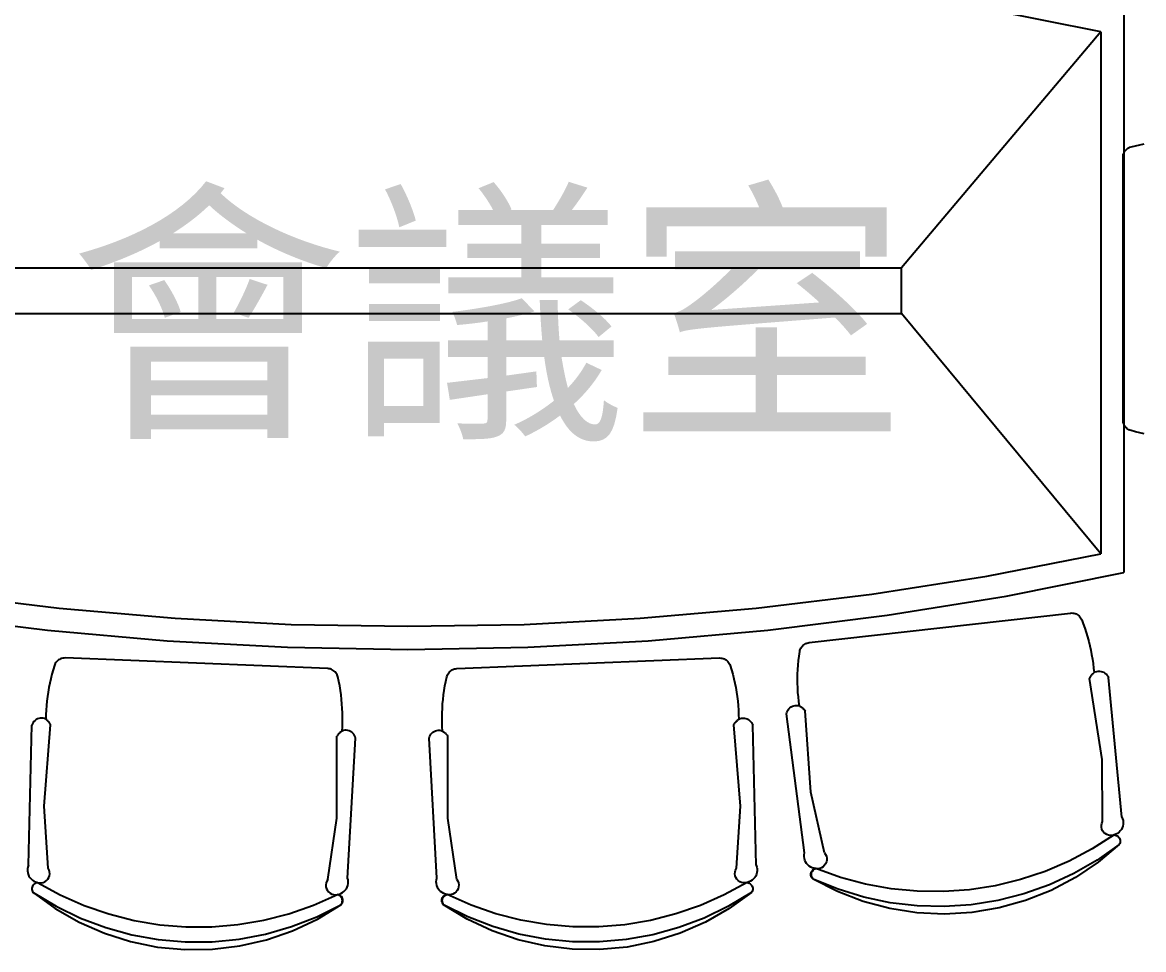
# Model space of a CAD drawing. Header units: centimetres. Extents: x 1966 to 8787, y 7398 to 12383.
# Drawn here: x 7991.4 to 8188.6, y 9261 to 9424.1 of the extents above; entities that cross this region are included whole.
import ezdxf

# ---------------------------------------------------------------- set-up
doc = ezdxf.new("R2010")
doc.units = ezdxf.units.CM
doc.styles.get("Standard").update_dxf_attribs({"font": 'arial.ttf', "height": 10})

msp = doc.modelspace()

# ---------------------------------------------------------------- linework, layer by layer
for p, q in [((8181.07, 9422.45), (8160.98, 9426.4)), ((8185.12, 9425.72), (8185.12, 9327.33)), ((8181.07, 9422.45), (8146, 9380.92)), ((8181.07, 9422.45), (8181.07, 9330.6)), ((8185.13, 9401.17), (8185.23, 9401.36)), ((8185.23, 9401.36), (8185.35, 9401.53)), ((8185.35, 9401.53), (8185.48, 9401.68)), ((8185.48, 9401.68), (8185.63, 9401.82)), ((8185.63, 9401.82), (8185.8, 9401.95)), ((8185.8, 9401.95), (8185.98, 9402.05)), ((8185.98, 9402.05), (8186.17, 9402.14)), ((8186.17, 9402.14), (8186.36, 9402.21)), ((8186.36, 9402.21), (8187.13, 9402.4)), ((8187.13, 9402.4), (8187.91, 9402.58)), ((8187.91, 9402.58), (8188.69, 9402.74)), ((8184.96, 9400.37), (8184.97, 9400.58)), ((8184.96, 9354.13), (8184.96, 9400.37)), ((8184.97, 9400.58), (8185, 9400.78)), ((8185, 9400.78), (8185.06, 9400.98)), ((8185.06, 9400.98), (8185.13, 9401.17)), ((7971.84, 9380.92), (8146, 9380.92)), ((8146, 9372.92), (8146, 9380.92)), ((7971.84, 9372.92), (8146, 9372.92)), ((8181.07, 9330.6), (8146, 9372.92)), ((8184.97, 9353.92), (8184.96, 9354.13)), ((8185, 9353.72), (8184.97, 9353.92)), ((8185.06, 9353.52), (8185, 9353.72)), ((8185.13, 9353.33), (8185.06, 9353.52)), ((8185.23, 9353.14), (8185.13, 9353.33)), ((8185.35, 9352.97), (8185.23, 9353.14)), ((8185.48, 9352.82), (8185.35, 9352.97)), ((8185.63, 9352.67), (8185.48, 9352.82)), ((8185.8, 9352.55), (8185.63, 9352.67)), ((8185.98, 9352.44), (8185.8, 9352.55)), ((8186.17, 9352.36), (8185.98, 9352.44)), ((8186.36, 9352.29), (8186.17, 9352.36)), ((8187.13, 9352.1), (8186.36, 9352.29)), ((8187.91, 9351.92), (8187.13, 9352.1)), ((8188.69, 9351.76), (8187.91, 9351.92)), ((8160.97, 9326.72), (8181.07, 9330.6)), ((8140.75, 9323.54), (8160.97, 9326.72)), ((8164.37, 9323.21), (8185.12, 9327.33)), ((7977.49, 9323.54), (7997.82, 9321.07)), ((8120.43, 9321.07), (8140.75, 9323.54)), ((8143.48, 9319.84), (8164.37, 9323.21)), ((7997.82, 9321.07), (8018.21, 9319.3)), ((8100.03, 9319.3), (8120.43, 9321.07)), ((7974.77, 9319.84), (7995.76, 9317.21)), ((8018.21, 9319.3), (8038.65, 9318.23)), ((8079.59, 9318.23), (8100.03, 9319.3)), ((8122.48, 9317.21), (8143.48, 9319.84)), ((8129.75, 9315.03), (8175.7, 9320.22)), ((8175.7, 9320.22), (8175.91, 9320.23)), ((8175.91, 9320.23), (8176.11, 9320.22)), ((8176.11, 9320.22), (8176.32, 9320.19)), ((8176.32, 9320.19), (8176.52, 9320.13)), ((8176.52, 9320.13), (8176.71, 9320.06)), ((8176.71, 9320.06), (8176.89, 9319.96)), ((8176.89, 9319.96), (8177.06, 9319.85)), ((8177.06, 9319.85), (8177.22, 9319.71)), ((8177.22, 9319.71), (8177.36, 9319.56)), ((8177.36, 9319.56), (8177.49, 9319.4)), ((8177.49, 9319.4), (8177.59, 9319.22)), ((8177.59, 9319.22), (8177.68, 9319.03)), ((8177.68, 9319.03), (8177.96, 9318.29)), ((7995.76, 9317.21), (8016.84, 9315.33)), ((8038.65, 9318.23), (8059.12, 9317.88)), ((8059.12, 9317.88), (8079.59, 9318.23)), ((8101.41, 9315.33), (8122.48, 9317.21)), ((8177.96, 9318.29), (8178.23, 9317.53)), ((8178.23, 9317.53), (8178.48, 9316.77)), ((8178.48, 9316.77), (8178.7, 9316.01)), ((8016.84, 9315.33), (8037.97, 9314.2)), ((8080.28, 9314.2), (8101.41, 9315.33)), ((8128.5, 9314.36), (8128.64, 9314.52)), ((8128.64, 9314.52), (8128.8, 9314.65)), ((8128.8, 9314.65), (8128.97, 9314.77)), ((8128.97, 9314.77), (8129.15, 9314.87)), ((8129.15, 9314.87), (8129.34, 9314.94)), ((8129.34, 9314.94), (8129.54, 9315)), ((8129.54, 9315), (8129.75, 9315.03)), ((8178.7, 9316.01), (8178.91, 9315.24)), ((8178.91, 9315.24), (8179.11, 9314.47)), ((8179.11, 9314.47), (8179.28, 9313.69)), ((8037.97, 9314.2), (8059.12, 9313.83)), ((8059.12, 9313.83), (8080.28, 9314.2)), ((8127.88, 9311.85), (8127.97, 9312.64)), ((8127.97, 9312.64), (8128.08, 9313.43)), ((8128.08, 9313.43), (8128.12, 9313.63)), ((8128.12, 9313.63), (8128.19, 9313.83)), ((8128.19, 9313.83), (8128.27, 9314.02)), ((8128.27, 9314.02), (8128.38, 9314.2)), ((8128.38, 9314.2), (8128.5, 9314.36)), ((8179.28, 9313.69), (8179.43, 9312.9)), ((8179.43, 9312.9), (8179.57, 9312.12)), ((7996.97, 9310.98), (7996.74, 9310.21)), ((7997.05, 9311.17), (7996.97, 9310.98)), ((7997.14, 9311.36), (7997.05, 9311.17)), ((7997.25, 9311.53), (7997.14, 9311.36)), ((7997.38, 9311.69), (7997.25, 9311.53)), ((7997.53, 9311.83), (7997.38, 9311.69)), ((7997.69, 9311.96), (7997.53, 9311.83)), ((7997.87, 9312.07), (7997.69, 9311.96)), ((7998.05, 9312.16), (7997.87, 9312.07)), ((7998.25, 9312.23), (7998.05, 9312.16)), ((7998.45, 9312.28), (7998.25, 9312.23)), ((7998.66, 9312.3), (7998.45, 9312.28)), ((7998.86, 9312.31), (7998.66, 9312.3)), ((8045.07, 9310.45), (7998.86, 9312.31)), ((8067.77, 9310.45), (8113.97, 9312.31)), ((8113.97, 9312.31), (8114.18, 9312.3)), ((8114.18, 9312.3), (8114.39, 9312.28)), ((8114.39, 9312.28), (8114.59, 9312.23)), ((8114.59, 9312.23), (8114.78, 9312.16)), ((8114.78, 9312.16), (8114.97, 9312.07)), ((8114.97, 9312.07), (8115.14, 9311.96)), ((8115.14, 9311.96), (8115.31, 9311.83)), ((8115.31, 9311.83), (8115.45, 9311.69)), ((8115.45, 9311.69), (8115.58, 9311.53)), ((8115.58, 9311.53), (8115.7, 9311.36)), ((8115.7, 9311.36), (8115.79, 9311.17)), ((8115.79, 9311.17), (8115.86, 9310.98)), ((8115.86, 9310.98), (8116.09, 9310.21)), ((8127.76, 9310.26), (8127.81, 9311.05)), ((8127.81, 9311.05), (8127.88, 9311.85)), ((8179.57, 9312.12), (8179.68, 9311.33)), ((8179.68, 9311.33), (8179.78, 9310.54)), ((8179.78, 9310.54), (8179.85, 9309.74)), ((7996.34, 9308.67), (7996.17, 9307.89)), ((7996.53, 9309.44), (7996.34, 9308.67)), ((7996.74, 9310.21), (7996.53, 9309.44)), ((8045.27, 9310.43), (8045.07, 9310.45)), ((8045.48, 9310.39), (8045.27, 9310.43)), ((8045.67, 9310.32), (8045.48, 9310.39)), ((8045.86, 9310.24), (8045.67, 9310.32)), ((8046.04, 9310.14), (8045.86, 9310.24)), ((8046.21, 9310.01), (8046.04, 9310.14)), ((8046.36, 9309.87), (8046.21, 9310.01)), ((8046.49, 9309.71), (8046.36, 9309.87)), ((8046.61, 9309.54), (8046.49, 9309.71)), ((8046.71, 9309.36), (8046.61, 9309.54)), ((8046.79, 9309.17), (8046.71, 9309.36)), ((8046.84, 9308.97), (8046.79, 9309.17)), ((8047.01, 9308.19), (8046.84, 9308.97)), ((8065.82, 9308.19), (8065.99, 9308.97)), ((8065.99, 9308.97), (8066.05, 9309.17)), ((8066.05, 9309.17), (8066.13, 9309.36)), ((8066.13, 9309.36), (8066.22, 9309.54)), ((8066.22, 9309.54), (8066.34, 9309.71)), ((8066.34, 9309.71), (8066.48, 9309.87)), ((8066.48, 9309.87), (8066.63, 9310.01)), ((8066.63, 9310.01), (8066.8, 9310.14)), ((8066.8, 9310.14), (8066.97, 9310.24)), ((8066.97, 9310.24), (8067.16, 9310.32)), ((8067.16, 9310.32), (8067.36, 9310.39)), ((8067.36, 9310.39), (8067.56, 9310.43)), ((8067.56, 9310.43), (8067.77, 9310.45)), ((8116.09, 9310.21), (8116.3, 9309.44)), ((8116.3, 9309.44), (8116.49, 9308.67)), ((8116.49, 9308.67), (8116.67, 9307.89)), ((8127.71, 9308.66), (8127.72, 9309.46)), ((8127.71, 9307.87), (8127.71, 9308.66)), ((8127.72, 9309.46), (8127.76, 9310.26)), ((8179.08, 9308.69), (8179.12, 9308.79)), ((8181.27, 9294.48), (8179.08, 9308.69)), ((8179.12, 9308.79), (8179.17, 9308.89)), ((8179.17, 9308.89), (8179.22, 9308.98)), ((8179.22, 9308.98), (8179.28, 9309.08)), ((8179.28, 9309.08), (8179.34, 9309.17)), ((8179.34, 9309.17), (8179.4, 9309.26)), ((8179.4, 9309.26), (8179.47, 9309.35)), ((8179.47, 9309.35), (8179.54, 9309.43)), ((8179.54, 9309.43), (8179.61, 9309.51)), ((8179.61, 9309.51), (8179.69, 9309.59)), ((8179.69, 9309.59), (8179.77, 9309.67)), ((8179.77, 9309.67), (8179.85, 9309.74)), ((8179.85, 9309.74), (8180.08, 9309.86)), ((8180.08, 9309.86), (8180.32, 9309.94)), ((8180.32, 9309.94), (8180.57, 9309.99)), ((8180.57, 9309.99), (8180.82, 9309.99)), ((8180.82, 9309.99), (8181.08, 9309.96)), ((8181.08, 9309.96), (8181.32, 9309.9)), ((8181.32, 9309.9), (8181.56, 9309.8)), ((8181.56, 9309.8), (8181.77, 9309.66)), ((8181.77, 9309.66), (8181.97, 9309.5)), ((8181.97, 9309.5), (8182.13, 9309.31)), ((8182.13, 9309.31), (8182.27, 9309.1)), ((8182.27, 9309.1), (8182.38, 9308.86)), ((8184.76, 9284.32), (8182.38, 9308.86)), ((7996.01, 9307.11), (7995.88, 9306.32)), ((7996.17, 9307.89), (7996.01, 9307.11)), ((8047.16, 9307.41), (8047.01, 9308.19)), ((8047.29, 9306.62), (8047.16, 9307.41)), ((8047.4, 9305.83), (8047.29, 9306.62)), ((8065.44, 9305.83), (8065.55, 9306.62)), ((8065.55, 9306.62), (8065.68, 9307.41)), ((8065.68, 9307.41), (8065.82, 9308.19)), ((8116.67, 9307.89), (8116.82, 9307.11)), ((8116.82, 9307.11), (8116.96, 9306.32)), ((8127.74, 9307.07), (8127.71, 9307.87)), ((8127.78, 9306.27), (8127.74, 9307.07)), ((7995.67, 9304.74), (7995.59, 9303.94)), ((7995.76, 9305.53), (7995.67, 9304.74)), ((7995.88, 9306.32), (7995.76, 9305.53)), ((8047.49, 9305.04), (8047.4, 9305.83)), ((8047.56, 9304.24), (8047.49, 9305.04)), ((8065.27, 9304.24), (8065.35, 9305.04)), ((8065.35, 9305.04), (8065.44, 9305.83)), ((8116.96, 9306.32), (8117.07, 9305.53)), ((8117.07, 9305.53), (8117.17, 9304.74)), ((8117.17, 9304.74), (8117.25, 9303.94)), ((8127.85, 9305.48), (8127.78, 9306.27)), ((8127.93, 9304.68), (8127.85, 9305.48)), ((8128.03, 9303.89), (8127.93, 9304.68)), ((7995.53, 9303.15), (7995.49, 9302.35)), ((7995.59, 9303.94), (7995.53, 9303.15)), ((8047.61, 9303.45), (8047.56, 9304.24)), ((8047.64, 9302.65), (8047.61, 9303.45)), ((8047.66, 9301.85), (8047.64, 9302.65)), ((8065.18, 9301.85), (8065.19, 9302.65)), ((8065.19, 9302.65), (8065.22, 9303.45)), ((8065.22, 9303.45), (8065.27, 9304.24)), ((8117.25, 9303.94), (8117.3, 9303.15)), ((8117.3, 9303.15), (8117.34, 9302.35)), ((8125.77, 9302.47), (8125.82, 9302.72)), ((8125.82, 9302.72), (8125.91, 9302.96)), ((8125.91, 9302.96), (8126.03, 9303.19)), ((8126.03, 9303.19), (8126.18, 9303.39)), ((8126.18, 9303.39), (8126.36, 9303.57)), ((8126.36, 9303.57), (8126.57, 9303.72)), ((8126.57, 9303.72), (8126.79, 9303.84)), ((8126.79, 9303.84), (8127.03, 9303.92)), ((8127.03, 9303.92), (8127.28, 9303.97)), ((8127.28, 9303.97), (8127.54, 9303.98)), ((8127.54, 9303.98), (8127.79, 9303.95)), ((8127.79, 9303.95), (8128.03, 9303.89)), ((8128.03, 9303.89), (8128.13, 9303.84)), ((8128.13, 9303.84), (8128.23, 9303.78)), ((8128.23, 9303.78), (8128.32, 9303.72)), ((8128.32, 9303.72), (8128.41, 9303.66)), ((8128.41, 9303.66), (8128.49, 9303.59)), ((8128.49, 9303.59), (8128.58, 9303.52)), ((8128.58, 9303.52), (8128.66, 9303.45)), ((8128.66, 9303.45), (8128.74, 9303.37)), ((8128.74, 9303.37), (8128.82, 9303.29)), ((8128.82, 9303.29), (8128.89, 9303.21)), ((8128.89, 9303.21), (8128.96, 9303.12)), ((8128.96, 9303.12), (8129.02, 9303.04)), ((8130.06, 9288.7), (8129.02, 9303.04)), ((7993.11, 9300.74), (7993.02, 9300.5)), ((7993.23, 9300.96), (7993.11, 9300.74)), ((7993.39, 9301.16), (7993.23, 9300.96)), ((7993.57, 9301.34), (7993.39, 9301.16)), ((7993.77, 9301.49), (7993.57, 9301.34)), ((7994, 9301.61), (7993.77, 9301.49)), ((7994.24, 9301.69), (7994, 9301.61)), ((7994.49, 9301.74), (7994.24, 9301.69)), ((7994.74, 9301.75), (7994.49, 9301.74)), ((7995, 9301.72), (7994.74, 9301.75)), ((7995.24, 9301.65), (7995, 9301.72)), ((7995.48, 9301.55), (7995.24, 9301.65)), ((7995.49, 9302.35), (7995.48, 9301.55)), ((7995.56, 9301.49), (7995.48, 9301.55)), ((7995.65, 9301.42), (7995.56, 9301.49)), ((7995.73, 9301.34), (7995.65, 9301.42)), ((7995.81, 9301.27), (7995.73, 9301.34)), ((7995.88, 9301.19), (7995.81, 9301.27)), ((7995.96, 9301.11), (7995.88, 9301.19)), ((7996.03, 9301.02), (7995.96, 9301.11)), ((7996.09, 9300.93), (7996.03, 9301.02)), ((7996.16, 9300.84), (7996.09, 9300.93)), ((7996.22, 9300.75), (7996.16, 9300.84)), ((7996.27, 9300.66), (7996.22, 9300.75)), ((7996.32, 9300.56), (7996.27, 9300.66)), ((8047.63, 9300.26), (8047.65, 9301.05)), ((8047.65, 9301.05), (8047.66, 9301.85)), ((8065.18, 9301.05), (8065.18, 9301.85)), ((8065.21, 9300.26), (8065.18, 9301.05)), ((8116.51, 9300.56), (8116.56, 9300.66)), ((8116.56, 9300.66), (8116.62, 9300.75)), ((8116.62, 9300.75), (8116.68, 9300.84)), ((8116.68, 9300.84), (8116.74, 9300.93)), ((8116.74, 9300.93), (8116.81, 9301.02)), ((8116.81, 9301.02), (8116.88, 9301.11)), ((8116.88, 9301.11), (8116.95, 9301.19)), ((8116.95, 9301.19), (8117.03, 9301.27)), ((8117.03, 9301.27), (8117.11, 9301.34)), ((8117.11, 9301.34), (8117.19, 9301.42)), ((8117.19, 9301.42), (8117.27, 9301.49)), ((8117.27, 9301.49), (8117.36, 9301.55)), ((8117.34, 9302.35), (8117.36, 9301.55)), ((8117.36, 9301.55), (8117.59, 9301.65)), ((8117.59, 9301.65), (8117.84, 9301.72)), ((8117.84, 9301.72), (8118.09, 9301.75)), ((8118.09, 9301.75), (8118.35, 9301.74)), ((8118.35, 9301.74), (8118.6, 9301.69)), ((8118.6, 9301.69), (8118.84, 9301.61)), ((8118.84, 9301.61), (8119.06, 9301.49)), ((8119.06, 9301.49), (8119.27, 9301.34)), ((8119.27, 9301.34), (8119.45, 9301.16)), ((8119.45, 9301.16), (8119.6, 9300.96)), ((8119.6, 9300.96), (8119.73, 9300.74)), ((8119.73, 9300.74), (8119.81, 9300.5)), ((8128.92, 9278.02), (8125.77, 9302.47)), ((7992.42, 9275.85), (7993.02, 9300.5)), ((7995.17, 9286.23), (7996.32, 9300.56)), ((8046.78, 9298.72), (8046.71, 9298.63)), ((8046.84, 9298.81), (8046.78, 9298.72)), ((8046.91, 9298.89), (8046.84, 9298.81)), ((8046.99, 9298.97), (8046.91, 9298.89)), ((8047.06, 9299.05), (8046.99, 9298.97)), ((8047.14, 9299.13), (8047.06, 9299.05)), ((8047.23, 9299.2), (8047.14, 9299.13)), ((8047.31, 9299.27), (8047.23, 9299.2)), ((8047.4, 9299.34), (8047.31, 9299.27)), ((8047.49, 9299.4), (8047.4, 9299.34)), ((8047.58, 9299.46), (8047.49, 9299.4)), ((8047.58, 9299.46), (8047.63, 9300.26)), ((8047.82, 9299.54), (8047.58, 9299.46)), ((8048.07, 9299.59), (8047.82, 9299.54)), ((8048.33, 9299.59), (8048.07, 9299.59)), ((8048.58, 9299.56), (8048.33, 9299.59)), ((8048.82, 9299.5), (8048.58, 9299.56)), ((8049.06, 9299.39), (8048.82, 9299.5)), ((8049.27, 9299.26), (8049.06, 9299.39)), ((8049.47, 9299.09), (8049.27, 9299.26)), ((8049.63, 9298.9), (8049.47, 9299.09)), ((8049.77, 9298.69), (8049.63, 9298.9)), ((8049.87, 9298.45), (8049.77, 9298.69)), ((8062.96, 9298.45), (8063.07, 9298.69)), ((8063.07, 9298.69), (8063.2, 9298.9)), ((8063.2, 9298.9), (8063.37, 9299.09)), ((8063.37, 9299.09), (8063.56, 9299.26)), ((8063.56, 9299.26), (8063.78, 9299.39)), ((8063.78, 9299.39), (8064.01, 9299.5)), ((8064.01, 9299.5), (8064.26, 9299.56)), ((8064.26, 9299.56), (8064.51, 9299.59)), ((8064.51, 9299.59), (8064.76, 9299.59)), ((8064.76, 9299.59), (8065.01, 9299.54)), ((8065.01, 9299.54), (8065.26, 9299.46)), ((8065.26, 9299.46), (8065.21, 9300.26)), ((8065.26, 9299.46), (8065.35, 9299.4)), ((8065.35, 9299.4), (8065.44, 9299.34)), ((8065.44, 9299.34), (8065.53, 9299.27)), ((8065.53, 9299.27), (8065.61, 9299.2)), ((8065.61, 9299.2), (8065.69, 9299.13)), ((8065.69, 9299.13), (8065.77, 9299.05)), ((8065.77, 9299.05), (8065.85, 9298.97)), ((8065.85, 9298.97), (8065.92, 9298.89)), ((8065.92, 9298.89), (8065.99, 9298.81)), ((8065.99, 9298.81), (8066.06, 9298.72)), ((8066.06, 9298.72), (8066.12, 9298.63)), ((8117.67, 9286.23), (8116.51, 9300.56)), ((8120.42, 9275.85), (8119.81, 9300.5)), ((8046.71, 9298.63), (8046.65, 9298.54)), ((8046.66, 9284.16), (8046.65, 9298.54)), ((8048.56, 9273.59), (8049.94, 9298.21)), ((8049.94, 9298.21), (8049.87, 9298.45)), ((8062.89, 9298.21), (8062.96, 9298.45)), ((8064.27, 9273.59), (8062.89, 9298.21)), ((8066.12, 9298.63), (8066.18, 9298.54)), ((8066.18, 9284.16), (8066.18, 9298.54)), ((8181.33, 9283.55), (8181.27, 9294.48)), ((8132.43, 9278.03), (8130.06, 9288.7)), ((7995.89, 9275.32), (7995.17, 9286.23)), ((8116.94, 9275.32), (8117.67, 9286.23)), ((8045.06, 9273.35), (8046.66, 9284.16)), ((8067.78, 9273.35), (8066.18, 9284.16)), ((8181.14, 9282.9), (8181.2, 9283.23)), ((8181.14, 9282.56), (8181.14, 9282.9)), ((8181.2, 9283.23), (8181.33, 9283.55)), ((8184.76, 9284.32), (8184.88, 9284.03)), ((8184.88, 9284.03), (8184.96, 9283.71)), ((8184.98, 9283.07), (8184.92, 9282.75)), ((8184.96, 9283.71), (8184.99, 9283.39)), ((8184.99, 9283.39), (8184.98, 9283.07)), ((8183.41, 9281.2), (8179.55, 9278.72)), ((8181.21, 9282.23), (8181.14, 9282.56)), ((8181.35, 9281.92), (8181.21, 9282.23)), ((8181.55, 9281.65), (8181.35, 9281.92)), ((8181.8, 9281.42), (8181.55, 9281.65)), ((8182.09, 9281.25), (8181.8, 9281.42)), ((8182.41, 9281.13), (8182.09, 9281.25)), ((8182.74, 9281.09), (8182.41, 9281.13)), ((8183.08, 9281.11), (8182.74, 9281.09)), ((8183.41, 9281.2), (8183.08, 9281.11)), ((8183.71, 9281.31), (8183.41, 9281.2)), ((8183.41, 9281.2), (8183.59, 9281.17)), ((8183.59, 9281.17), (8183.77, 9281.11)), ((8183.99, 9281.47), (8183.71, 9281.31)), ((8183.77, 9281.11), (8183.94, 9281.02)), ((8183.94, 9281.02), (8184.09, 9280.91)), ((8184.25, 9281.67), (8183.99, 9281.47)), ((8184.47, 9281.9), (8184.25, 9281.67)), ((8184.66, 9282.16), (8184.47, 9281.9)), ((8184.81, 9282.45), (8184.66, 9282.16)), ((8184.92, 9282.75), (8184.81, 9282.45)), ((8184.3, 9279.52), (8180.42, 9276.78)), ((8184.3, 9279.52), (8180.6, 9276.41)), ((8184.09, 9280.91), (8184.22, 9280.77)), ((8184.22, 9280.77), (8184.32, 9280.61)), ((8184.38, 9279.69), (8184.3, 9279.52)), ((8184.32, 9280.61), (8184.4, 9280.44)), ((8184.43, 9279.88), (8184.38, 9279.69)), ((8184.4, 9280.44), (8184.44, 9280.25)), ((8184.45, 9280.06), (8184.43, 9279.88)), ((8184.44, 9280.25), (8184.45, 9280.06)), ((8128.86, 9277.38), (8128.87, 9277.7)), ((8128.9, 9277.06), (8128.86, 9277.38)), ((8128.87, 9277.7), (8128.92, 9278.02)), ((8128.98, 9276.75), (8128.9, 9277.06)), ((8132.43, 9278.03), (8132.63, 9277.75)), ((8132.63, 9277.75), (8132.77, 9277.44)), ((8132.77, 9277.44), (8132.84, 9277.11)), ((8132.84, 9277.11), (8132.84, 9276.77)), ((8179.55, 9278.72), (8175.49, 9276.58)), ((7992.26, 9275.23), (7992.25, 9274.9)), ((7992.32, 9275.54), (7992.26, 9275.23)), ((7992.42, 9275.85), (7992.32, 9275.54)), ((7996.04, 9275.02), (7995.89, 9275.32)), ((7996.13, 9274.69), (7996.04, 9275.02)), ((8116.7, 9274.69), (8116.79, 9275.02)), ((8116.79, 9275.02), (8116.94, 9275.32)), ((8120.42, 9275.85), (8120.52, 9275.54)), ((8120.52, 9275.54), (8120.58, 9275.23)), ((8120.58, 9275.23), (8120.59, 9274.9)), ((8129.11, 9276.45), (8128.98, 9276.75)), ((8129.28, 9276.18), (8129.11, 9276.45)), ((8129.49, 9275.93), (8129.28, 9276.18)), ((8129.74, 9275.72), (8129.49, 9275.93)), ((8130.01, 9275.54), (8129.74, 9275.72)), ((8130.3, 9275.41), (8130.01, 9275.54)), ((8130.26, 9274.88), (8130.39, 9275.03)), ((8130.61, 9275.32), (8130.3, 9275.41)), ((8130.39, 9275.03), (8130.56, 9275.15)), ((8130.45, 9274.99), (8130.59, 9275.11)), ((8130.56, 9275.15), (8130.74, 9275.23)), ((8130.59, 9275.11), (8130.76, 9275.21)), ((8130.93, 9275.28), (8130.61, 9275.32)), ((8130.74, 9275.23), (8130.93, 9275.28)), ((8130.76, 9275.21), (8130.93, 9275.28)), ((8135.25, 9273.72), (8130.93, 9275.28)), ((8131.27, 9275.26), (8130.93, 9275.28)), ((8131.6, 9275.31), (8131.27, 9275.26)), ((8131.92, 9275.43), (8131.6, 9275.31)), ((8132.21, 9275.61), (8131.92, 9275.43)), ((8132.45, 9275.85), (8132.21, 9275.61)), ((8132.64, 9276.13), (8132.45, 9275.85)), ((8132.77, 9276.44), (8132.64, 9276.13)), ((8132.84, 9276.77), (8132.77, 9276.44)), ((8175.49, 9276.58), (8171.27, 9274.77)), ((8180.42, 9276.78), (8176.31, 9274.4)), ((8180.6, 9276.41), (8176.58, 9273.71)), ((7992.25, 9274.9), (7992.29, 9274.58)), ((7992.29, 9274.58), (7992.37, 9274.27)), ((7992.37, 9274.27), (7992.5, 9273.97)), ((7992.5, 9273.97), (7992.67, 9273.7)), ((7992.67, 9273.7), (7992.87, 9273.45)), ((7992.87, 9273.45), (7993.12, 9273.24)), ((7993.12, 9273.24), (7993.39, 9273.06)), ((7993.39, 9273.06), (7993.68, 9272.92)), ((7995.3, 9272.97), (7995.58, 9273.17)), ((7995.58, 9273.17), (7995.81, 9273.41)), ((7995.81, 9273.41), (7995.99, 9273.7)), ((7995.99, 9273.7), (7996.1, 9274.02)), ((7996.1, 9274.02), (7996.15, 9274.35)), ((7996.15, 9274.35), (7996.13, 9274.69)), ((8044.88, 9273.06), (8044.77, 9272.74)), ((8045.06, 9273.35), (8044.88, 9273.06)), ((8048.64, 9273.28), (8048.56, 9273.59)), ((8048.67, 9272.96), (8048.64, 9273.28)), ((8064.16, 9272.96), (8064.19, 9273.28)), ((8064.19, 9273.28), (8064.27, 9273.59)), ((8067.78, 9273.35), (8067.95, 9273.06)), ((8067.95, 9273.06), (8068.06, 9272.74)), ((8116.68, 9274.35), (8116.7, 9274.69)), ((8116.73, 9274.02), (8116.68, 9274.35)), ((8116.85, 9273.7), (8116.73, 9274.02)), ((8117.03, 9273.41), (8116.85, 9273.7)), ((8117.26, 9273.17), (8117.03, 9273.41)), ((8117.53, 9272.97), (8117.26, 9273.17)), ((8119.45, 9273.06), (8119.16, 9272.92)), ((8119.72, 9273.24), (8119.45, 9273.06)), ((8119.96, 9273.45), (8119.72, 9273.24)), ((8120.17, 9273.7), (8119.96, 9273.45)), ((8120.34, 9273.97), (8120.17, 9273.7)), ((8120.47, 9274.27), (8120.34, 9273.97)), ((8120.55, 9274.58), (8120.47, 9274.27)), ((8120.59, 9274.9), (8120.55, 9274.58)), ((8130.05, 9274.33), (8130.08, 9274.52)), ((8130.05, 9274.13), (8130.05, 9274.33)), ((8130.1, 9273.93), (8130.05, 9274.13)), ((8130.08, 9274.52), (8130.15, 9274.71)), ((8130.18, 9273.75), (8130.1, 9273.93)), ((8130.14, 9274.31), (8130.17, 9274.5)), ((8130.14, 9274.12), (8130.14, 9274.31)), ((8130.17, 9273.94), (8130.14, 9274.12)), ((8130.15, 9274.71), (8130.26, 9274.88)), ((8130.17, 9274.5), (8130.24, 9274.68)), ((8130.23, 9273.76), (8130.17, 9273.94)), ((8130.29, 9273.58), (8130.18, 9273.75)), ((8130.32, 9273.59), (8130.23, 9273.76)), ((8130.24, 9274.68), (8130.33, 9274.84)), ((8130.44, 9273.44), (8130.29, 9273.58)), ((8130.44, 9273.44), (8130.32, 9273.59)), ((8130.33, 9274.84), (8130.45, 9274.99)), ((8134.83, 9271.63), (8130.44, 9273.44)), ((8134.74, 9271.23), (8130.44, 9273.44)), ((8139.68, 9272.53), (8135.25, 9273.72)), ((8166.92, 9273.33), (8162.46, 9272.25)), ((8171.27, 9274.77), (8166.92, 9273.33)), ((8176.31, 9274.4), (8172, 9272.41)), ((8176.58, 9273.71), (8172.3, 9271.45)), ((7993.06, 9272), (7993.03, 9271.81)), ((7993.03, 9271.81), (7993.03, 9271.62)), ((7993.03, 9271.62), (7993.06, 9271.44)), ((7993.12, 9272.18), (7993.06, 9272)), ((7993.06, 9271.44), (7993.13, 9271.26)), ((7993.21, 9272.34), (7993.12, 9272.18)), ((7993.13, 9271.26), (7993.22, 9271.09)), ((7993.33, 9272.49), (7993.21, 9272.34)), ((7993.22, 9271.09), (7997.29, 9268.64)), ((7993.22, 9271.09), (7997.14, 9268.26)), ((7993.47, 9272.62), (7993.33, 9272.49)), ((7993.63, 9272.72), (7993.47, 9272.62)), ((7993.81, 9272.79), (7993.63, 9272.72)), ((7993.68, 9272.92), (7993.99, 9272.83)), ((7993.99, 9272.83), (7993.81, 9272.79)), ((7993.99, 9272.83), (7998.02, 9270.64)), ((7993.99, 9272.83), (7994.32, 9272.76)), ((7994.32, 9272.76), (7994.66, 9272.77)), ((7994.66, 9272.77), (7994.99, 9272.84)), ((7994.99, 9272.84), (7995.3, 9272.97)), ((8044.77, 9272.74), (8044.72, 9272.4)), ((8044.72, 9272.4), (8044.75, 9272.06)), ((8044.75, 9272.06), (8044.83, 9271.74)), ((8044.83, 9271.74), (8044.99, 9271.44)), ((8044.99, 9271.44), (8045.2, 9271.17)), ((8045.2, 9271.17), (8045.46, 9270.96)), ((8047.66, 9271.04), (8047.92, 9271.24)), ((8047.92, 9271.24), (8048.14, 9271.47)), ((8048.14, 9271.47), (8048.34, 9271.73)), ((8048.34, 9271.73), (8048.49, 9272.01)), ((8048.49, 9272.01), (8048.6, 9272.32)), ((8048.6, 9272.32), (8048.66, 9272.64)), ((8048.66, 9272.64), (8048.67, 9272.96)), ((8064.18, 9272.64), (8064.16, 9272.96)), ((8064.24, 9272.32), (8064.18, 9272.64)), ((8064.35, 9272.01), (8064.24, 9272.32)), ((8064.5, 9271.73), (8064.35, 9272.01)), ((8064.69, 9271.47), (8064.5, 9271.73)), ((8064.92, 9271.24), (8064.69, 9271.47)), ((8065.18, 9271.04), (8064.92, 9271.24)), ((8067.64, 9271.17), (8067.38, 9270.96)), ((8067.85, 9271.44), (8067.64, 9271.17)), ((8068, 9271.74), (8067.85, 9271.44)), ((8068.09, 9272.06), (8068, 9271.74)), ((8068.06, 9272.74), (8068.11, 9272.4)), ((8068.11, 9272.4), (8068.09, 9272.06)), ((8118.85, 9272.83), (8114.81, 9270.64)), ((8119.61, 9271.09), (8115.55, 9268.64)), ((8119.61, 9271.09), (8115.7, 9268.26)), ((8117.84, 9272.84), (8117.53, 9272.97)), ((8118.17, 9272.77), (8117.84, 9272.84)), ((8118.51, 9272.76), (8118.17, 9272.77)), ((8118.85, 9272.83), (8118.51, 9272.76)), ((8119.16, 9272.92), (8118.85, 9272.83)), ((8118.85, 9272.83), (8119.03, 9272.79)), ((8119.03, 9272.79), (8119.2, 9272.72)), ((8119.2, 9272.72), (8119.36, 9272.62)), ((8119.36, 9272.62), (8119.51, 9272.49)), ((8119.51, 9272.49), (8119.62, 9272.34)), ((8119.71, 9271.26), (8119.61, 9271.09)), ((8119.62, 9272.34), (8119.71, 9272.18)), ((8119.71, 9272.18), (8119.78, 9272)), ((8119.77, 9271.44), (8119.71, 9271.26)), ((8119.81, 9271.62), (8119.77, 9271.44)), ((8119.78, 9272), (8119.81, 9271.81)), ((8119.81, 9271.81), (8119.81, 9271.62)), ((8139.26, 9269.49), (8134.74, 9271.23)), ((8139.37, 9270.23), (8134.83, 9271.63)), ((8144.19, 9271.71), (8139.68, 9272.53)), ((8148.76, 9271.28), (8144.19, 9271.71)), ((8153.35, 9271.22), (8148.76, 9271.28)), ((8157.93, 9271.54), (8153.35, 9271.22)), ((8162.46, 9272.25), (8157.93, 9271.54)), ((8172, 9272.41), (8167.52, 9270.82)), ((8172.3, 9271.45), (8167.81, 9269.66)), ((7998.02, 9270.64), (8002.22, 9268.79)), ((8042.56, 9268.85), (8046.76, 9270.71)), ((8045.46, 9270.96), (8045.76, 9270.8)), ((8045.76, 9270.8), (8046.08, 9270.7)), ((8046.08, 9270.7), (8046.42, 9270.67)), ((8046.42, 9270.67), (8046.76, 9270.71)), ((8046.76, 9270.71), (8047.07, 9270.78)), ((8046.94, 9270.65), (8046.76, 9270.71)), ((8046.95, 9270.68), (8046.76, 9270.71)), ((8047.1, 9270.57), (8046.94, 9270.65)), ((8047.14, 9270.61), (8046.95, 9270.68)), ((8047.07, 9270.78), (8047.38, 9270.89)), ((8047.26, 9270.46), (8047.1, 9270.57)), ((8047.31, 9270.5), (8047.14, 9270.61)), ((8047.39, 9270.32), (8047.26, 9270.46)), ((8047.46, 9270.36), (8047.31, 9270.5)), ((8047.38, 9270.89), (8047.66, 9271.04)), ((8047.49, 9270.16), (8047.39, 9270.32)), ((8047.58, 9270.2), (8047.46, 9270.36)), ((8047.57, 9269.99), (8047.49, 9270.16)), ((8047.49, 9269.07), (8047.57, 9269.25)), ((8047.52, 9269.07), (8047.62, 9269.24)), ((8047.62, 9269.81), (8047.57, 9269.99)), ((8047.57, 9269.25), (8047.62, 9269.43)), ((8047.66, 9270.02), (8047.58, 9270.2)), ((8047.63, 9269.62), (8047.62, 9269.81)), ((8047.62, 9269.43), (8047.63, 9269.62)), ((8047.62, 9269.24), (8047.69, 9269.43)), ((8047.71, 9269.83), (8047.66, 9270.02)), ((8047.69, 9269.43), (8047.72, 9269.63)), ((8047.72, 9269.63), (8047.71, 9269.83)), ((8065.12, 9269.63), (8065.13, 9269.83)), ((8065.15, 9269.43), (8065.12, 9269.63)), ((8065.13, 9269.83), (8065.18, 9270.02)), ((8065.22, 9269.24), (8065.15, 9269.43)), ((8065.46, 9270.89), (8065.18, 9271.04)), ((8065.18, 9270.02), (8065.26, 9270.2)), ((8065.2, 9269.62), (8065.22, 9269.81)), ((8065.22, 9269.43), (8065.2, 9269.62)), ((8065.22, 9269.81), (8065.27, 9269.99)), ((8065.27, 9269.25), (8065.22, 9269.43)), ((8065.32, 9269.07), (8065.22, 9269.24)), ((8065.26, 9270.2), (8065.38, 9270.36)), ((8065.27, 9269.99), (8065.34, 9270.16)), ((8065.35, 9269.07), (8065.27, 9269.25)), ((8065.34, 9270.16), (8065.45, 9270.32)), ((8065.38, 9270.36), (8065.52, 9270.5)), ((8065.45, 9270.32), (8065.58, 9270.46)), ((8065.76, 9270.78), (8065.46, 9270.89)), ((8065.52, 9270.5), (8065.69, 9270.61)), ((8065.58, 9270.46), (8065.73, 9270.57)), ((8065.69, 9270.61), (8065.88, 9270.68)), ((8065.73, 9270.57), (8065.9, 9270.65)), ((8066.08, 9270.71), (8065.76, 9270.78)), ((8065.88, 9270.68), (8066.08, 9270.71)), ((8065.9, 9270.65), (8066.08, 9270.71)), ((8070.27, 9268.85), (8066.08, 9270.71)), ((8066.42, 9270.67), (8066.08, 9270.71)), ((8066.75, 9270.7), (8066.42, 9270.67)), ((8067.08, 9270.8), (8066.75, 9270.7)), ((8067.38, 9270.96), (8067.08, 9270.8)), ((8114.81, 9270.64), (8110.62, 9268.79)), ((8143.93, 9268.25), (8139.26, 9269.49)), ((8144.02, 9269.25), (8139.37, 9270.23)), ((8148.74, 9268.7), (8144.02, 9269.25)), ((8162.92, 9269.65), (8158.22, 9268.9)), ((8167.52, 9270.82), (8162.92, 9269.65)), ((8167.81, 9269.66), (8163.15, 9268.36)), ((7997.14, 9268.26), (8001.34, 9265.85)), ((7997.29, 9268.64), (8001.56, 9266.56)), ((8002.22, 9268.79), (8006.56, 9267.3)), ((8006.56, 9267.3), (8011, 9266.17)), ((8033.79, 9266.2), (8038.23, 9267.34)), ((8038.23, 9267.34), (8042.56, 9268.85)), ((8043.13, 9266.8), (8047.38, 9268.92)), ((8043.25, 9266.4), (8047.38, 9268.92)), ((8047.38, 9268.92), (8047.49, 9269.07)), ((8047.38, 9268.92), (8047.52, 9269.07)), ((8065.45, 9268.92), (8065.32, 9269.07)), ((8065.45, 9268.92), (8065.35, 9269.07)), ((8069.7, 9266.8), (8065.45, 9268.92)), ((8069.59, 9266.4), (8065.45, 9268.92)), ((8074.61, 9267.34), (8070.27, 9268.85)), ((8079.05, 9266.2), (8074.61, 9267.34)), ((8106.28, 9267.3), (8101.83, 9266.17)), ((8110.62, 9268.79), (8106.28, 9267.3)), ((8115.55, 9268.64), (8111.27, 9266.56)), ((8115.7, 9268.26), (8111.5, 9265.85)), ((8148.71, 9267.5), (8143.93, 9268.25)), ((8153.55, 9267.27), (8148.71, 9267.5)), ((8153.48, 9268.58), (8148.74, 9268.7)), ((8158.22, 9268.9), (8153.48, 9268.58)), ((8158.38, 9267.56), (8153.55, 9267.27)), ((8163.15, 9268.36), (8158.38, 9267.56)), ((8001.34, 9265.85), (8005.77, 9263.91)), ((8001.56, 9266.56), (8006.01, 9264.89)), ((8011, 9266.17), (8015.53, 9265.41)), ((8015.53, 9265.41), (8020.1, 9265.04)), ((8024.69, 9265.05), (8029.26, 9265.43)), ((8029.26, 9265.43), (8033.79, 9266.2)), ((8038.71, 9265.07), (8043.13, 9266.8)), ((8038.87, 9264.34), (8043.25, 9266.4)), ((8073.96, 9264.34), (8069.59, 9266.4)), ((8074.13, 9265.07), (8069.7, 9266.8)), ((8083.57, 9265.43), (8079.05, 9266.2)), ((8088.15, 9265.05), (8083.57, 9265.43)), ((8097.31, 9265.41), (8092.73, 9265.04)), ((8101.83, 9266.17), (8097.31, 9265.41)), ((8111.27, 9266.56), (8106.83, 9264.89)), ((8111.5, 9265.85), (8107.07, 9263.91)), ((8005.77, 9263.91), (8010.38, 9262.45)), ((8006.01, 9264.89), (8010.59, 9263.62)), ((8010.59, 9263.62), (8015.26, 9262.79)), ((8020.1, 9265.04), (8024.69, 9265.05)), ((8029.47, 9262.87), (8034.14, 9263.76)), ((8034.14, 9263.76), (8038.71, 9265.07)), ((8034.3, 9262.76), (8038.87, 9264.34)), ((8078.54, 9262.76), (8073.96, 9264.34)), ((8078.69, 9263.76), (8074.13, 9265.07)), ((8083.36, 9262.87), (8078.69, 9263.76)), ((8092.73, 9265.04), (8088.15, 9265.05)), ((8102.25, 9263.62), (8097.57, 9262.79)), ((8106.83, 9264.89), (8102.25, 9263.62)), ((8107.07, 9263.91), (8102.45, 9262.45)), ((8010.38, 9262.45), (8015.12, 9261.48)), ((8015.12, 9261.48), (8019.94, 9261.03)), ((8015.26, 9262.79), (8020, 9262.38)), ((8020, 9262.38), (8024.75, 9262.41)), ((8024.75, 9262.41), (8029.47, 9262.87)), ((8024.78, 9261.1), (8029.58, 9261.67)), ((8029.58, 9261.67), (8034.3, 9262.76)), ((8083.25, 9261.67), (8078.54, 9262.76)), ((8088.06, 9261.1), (8083.25, 9261.67)), ((8088.09, 9262.41), (8083.36, 9262.87)), ((8092.84, 9262.38), (8088.09, 9262.41)), ((8097.57, 9262.79), (8092.84, 9262.38)), ((8097.71, 9261.48), (8092.89, 9261.03)), ((8102.45, 9262.45), (8097.71, 9261.48)), ((8019.94, 9261.03), (8024.78, 9261.1)), ((8092.89, 9261.03), (8088.06, 9261.1))]:
    msp.add_line(p, q)

# ---------------------------------------------------------------- texts
msp.add_text('會議室', height=36).set_placement((7999.46, 9354.71))

doc.saveas('drawing.dxf')
